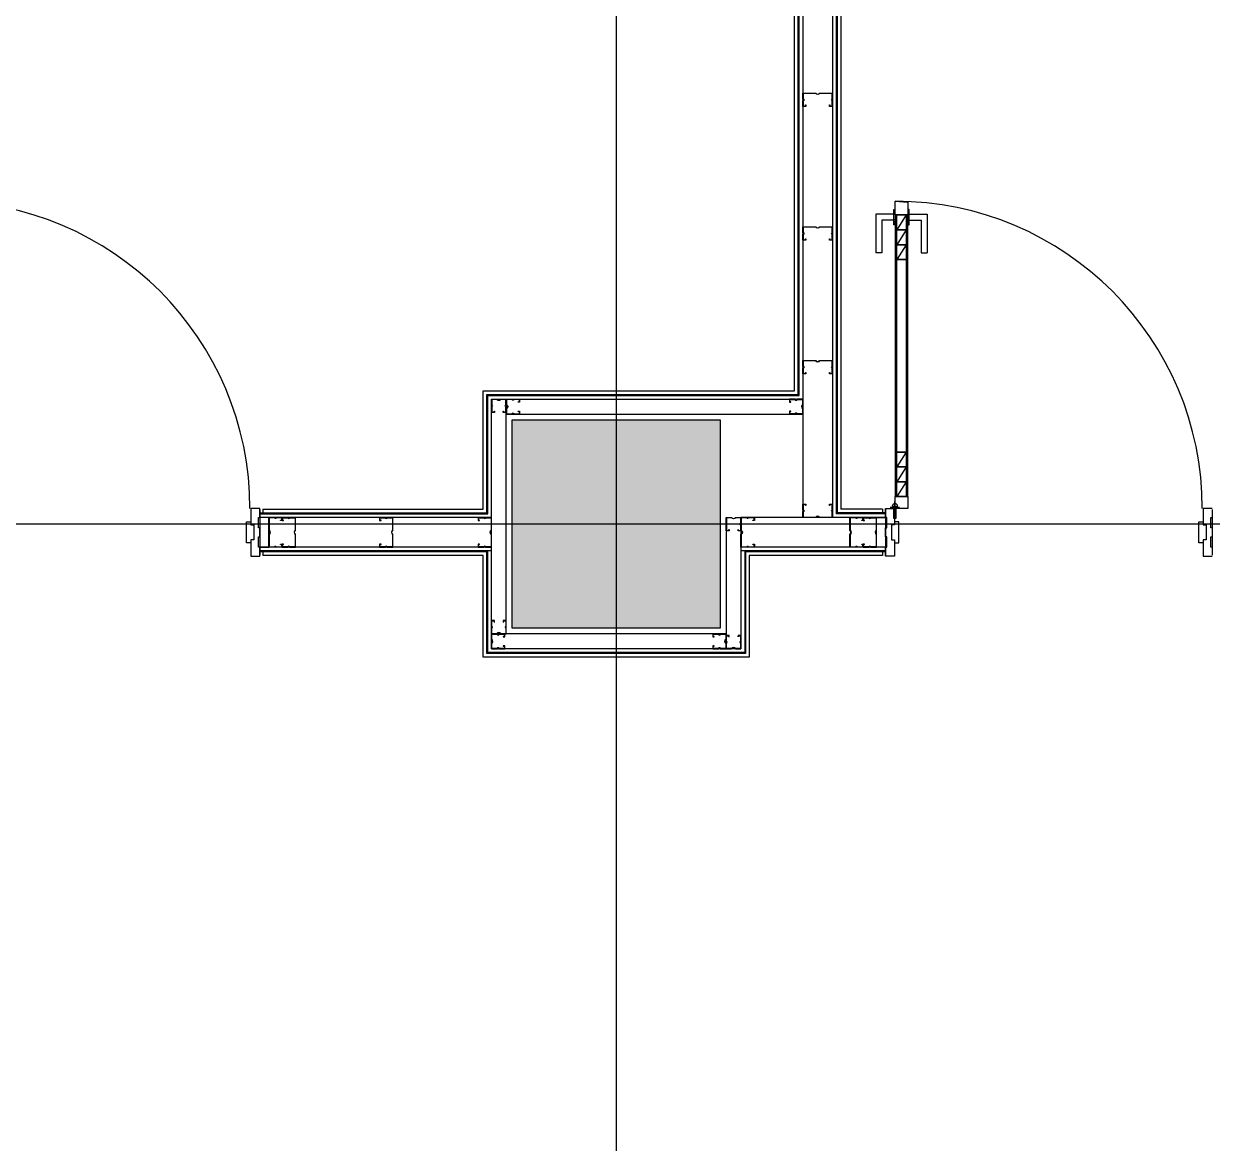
# Model space of a CAD drawing. Header units: metres. Extents: x 630750 to 860239, y 578133 to 726633.
# Drawn here: x 761010 to 765011, y 689727 to 693493 of the extents above; entities that cross this region are included whole.
import ezdxf

# ---------------------------------------------------------------- set-up
doc = ezdxf.new("R2010")
doc.units = ezdxf.units.M
doc.header["$LTSCALE"] = 300
doc.linetypes.add('업무시설_xr-base$0$CONTINOUS', pattern=[0])
for name, color, linetype in [('A-CEN-1', 1, 'Continuous'), ('A-CON', 2, 'Continuous'), ('A-WALL-CONC', 2, 'Continuous'), ('F-DOOR_FRAME', 4, 'Continuous'), ('KUK-DOOR', 4, 'Continuous'), ('KUK-DOOR-FRAME', 4, 'Continuous'), ('KUK-DRYWALL', 4, 'Continuous'), ('KUK-석고보드', 201, 'Continuous')]:
    doc.layers.add(name, color=color, linetype=linetype)

# ---------------------------------------------------------------- blocks, each defined once
blk = doc.blocks.new('con1')
at = {"layer": 'A-WALL-CONC', "linetype": '업무시설_xr-base$0$CONTINOUS'}
h = blk.add_hatch(color=253, dxfattribs=at)
h.dxf.hatch_style = 1
h.paths.add_polyline_path([(-302595.9, -253222.2), (-301895.9, -253222.2), (-301895.9, -253922.2), (-302595.9, -253922.2)])
h.paths.add_polyline_path([(-384245.9, -253222.2), (-383545.9, -253222.2), (-383545.9, -253922.2), (-384245.9, -253922.2)])
h.paths.add_polyline_path([(-335095.9, -253172.2), (-334295.9, -253172.2), (-334295.9, -253972.2), (-335095.9, -253972.2)])
h.paths.add_polyline_path([(-354895.9, -253172.2), (-354095.9, -253172.2), (-354095.9, -253972.2), (-354895.9, -253972.2)])
h.paths.add_polyline_path([(-374695.9, -253172.2), (-373895.9, -253172.2), (-373895.9, -253972.2), (-374695.9, -253972.2)])
h.paths.add_polyline_path([(-325195.9, -253172.2), (-324395.9, -253172.2), (-324395.9, -253972.2), (-325195.9, -253972.2)])
h.paths.add_polyline_path([(-364745.9, -253222.2), (-364045.9, -253222.2), (-364045.9, -253922.2), (-364745.9, -253922.2)])
h.paths.add_polyline_path([(-344945.9, -253222.2), (-344245.9, -253222.2), (-344245.9, -253922.2), (-344945.9, -253922.2)])
h.paths.add_polyline_path([(-310045.9, -253222.2), (-309345.9, -253222.2), (-309345.9, -253922.2), (-310045.9, -253922.2)])
h.paths.add_polyline_path([(-318595.9, -253172.2), (-317795.9, -253172.2), (-317795.9, -253972.2), (-318595.9, -253972.2)])
h.paths.add_polyline_path([(-384245.9, -310859.9), (-383445.9, -310859.9), (-383445.9, -311659.9), (-384245.9, -311659.9)])
h.paths.add_polyline_path([(-384245.9, -305472.2), (-383445.9, -305472.2), (-383445.9, -306272.2), (-384245.9, -306272.2)])
h.paths.add_polyline_path([(-384245.9, -295572.2), (-383445.9, -295572.2), (-383445.9, -296372.2), (-384245.9, -296372.2)])
h.paths.add_polyline_path([(-384195.9, -276472.2), (-383595.9, -276472.2), (-383595.9, -275872.2), (-384195.9, -275872.2)])
h.paths.add_polyline_path([(-384245.9, -285672.2), (-383445.9, -285672.2), (-383445.9, -286472.2), (-384245.9, -286472.2)])
h.paths.add_polyline_path([(-384295.9, -269172.2), (-383495.9, -269172.2), (-383495.9, -269972.2), (-384295.9, -269972.2)])
h.paths.add_polyline_path([(-384295.9, -260672.2), (-383495.9, -260672.2), (-383495.9, -261472.2), (-384295.9, -261472.2)])
h.paths.add_polyline_path([(-376995.9, -285572.2), (-376195.9, -285572.2), (-376195.9, -286372.2), (-376995.9, -286372.2)], flags=17)
h.paths.add_polyline_path([(-374695.9, -276572.2), (-373895.9, -276572.2), (-373895.9, -275772.2), (-374695.9, -275772.2)], flags=17)
h.paths.add_polyline_path([(-364695.9, -285772.2), (-364095.9, -285772.2), (-364095.9, -286372.2), (-364695.9, -286372.2)], flags=17)
h.paths.add_polyline_path([(-364795.9, -275772.2), (-363995.9, -275772.2), (-363995.9, -276572.2), (-364795.9, -276572.2)], flags=17)
edge = h.paths.add_edge_path(flags=16)
edge.add_arc((-376495.9, -295972.2), 450, 0, 360)
edge = h.paths.add_edge_path(flags=16)
edge.add_arc((-354495.9, -302572.2), 450, 0, 360)
edge = h.paths.add_edge_path(flags=16)
edge.add_arc((-364395.9, -295972.2), 350, 0, 360)
edge = h.paths.add_edge_path(flags=16)
edge.add_arc((-354495.9, -295972.2), 450, 0, 360)
edge = h.paths.add_edge_path(flags=16)
edge.add_arc((-344595.9, -302572.2), 350, 0, 360)
edge = h.paths.add_edge_path(flags=16)
edge.add_arc((-344595.9, -295972.2), 350, 0, 360)
edge = h.paths.add_edge_path(flags=16)
edge.add_arc((-364395.9, -302572.2), 350, 0, 360)
h.paths.add_polyline_path([(-375978.1, -305715.7), (-376743.7, -305483.5), (-376976, -306249), (-376210.4, -306481.3)], flags=17)
h.paths.add_polyline_path([(-378097.8, -312701.2), (-378863.4, -312468.9), (-379095.6, -313234.5), (-378330.1, -313466.8)], flags=16)
h.paths.add_polyline_path([(-354767.9, -312099.6), (-355533.5, -311867.3), (-355765.8, -312632.8), (-355000.2, -312865.1)], flags=17)
h.paths.add_polyline_path([(-347591.1, -314277.3), (-348356.6, -314045), (-348588.9, -314810.6), (-347823.4, -315042.9)], flags=17)
h.paths.add_polyline_path([(-349725.3, -321310.6), (-350490.8, -321078.3), (-350723.1, -321843.9), (-349957.6, -322076.2)], flags=17)
h.paths.add_polyline_path([(-359198.7, -318436), (-359964.3, -318203.7), (-360196.6, -318969.2), (-359431, -319201.5)], flags=17)
edge = h.paths.add_edge_path(flags=16)
edge.add_arc((-324745.9, -312472.2), 450, 0, 360)
h.paths.add_polyline_path([(-318595.9, -311972.2), (-317795.9, -311972.2), (-317795.9, -312972.2), (-318595.9, -312972.2)], flags=17)
edge = h.paths.add_edge_path(flags=16)
edge.add_arc((-335145.9, -312472.2), 350, 0, 360)
edge = h.paths.add_edge_path(flags=16)
edge.add_arc((-338616.5, -317418.6), 450, 0, 360)
h.paths.add_polyline_path([(-340251.8, -324185.3), (-341017.4, -323953), (-341249.7, -324718.5), (-340484.1, -324950.8)], flags=17)
edge = h.paths.add_edge_path(flags=17)
edge.add_arc((-324745.9, -319072.2), 450, 0, 360)
h.paths.add_polyline_path([(-318695.9, -318672.2), (-317695.9, -318672.2), (-317695.9, -319472.2), (-318695.9, -319472.2)], flags=17)
h.paths.add_polyline_path([(-310095.9, -327072.2), (-309295.9, -327072.2), (-309295.9, -327872.2), (-310095.9, -327872.2)])
h.paths.add_polyline_path([(-316095.9, -322372.2), (-316095.9, -325422.2), (-311307.7, -325422.2), (-311307.7, -325222.2), (-315895.9, -325222.2), (-315895.9, -322572.2), (-309695.9, -322572.2), (-309695.9, -325222.2), (-310307.7, -325222.2), (-310307.7, -325422.2), (-309495.9, -325422.2), (-309495.9, -322372.2)], flags=17)
edge = h.paths.add_edge_path(flags=17)
edge.add_arc((-324795.9, -327472.2), 400, 0, 360)
edge = h.paths.add_edge_path(flags=17)
edge.add_arc((-318195.9, -329272.2), 450, 0, 360)
h.paths.add_polyline_path([(-310095.9, -331472.2), (-309295.9, -331472.2), (-309295.9, -332272.2), (-310095.9, -332272.2)])
edge = h.paths.add_edge_path(flags=16)
edge.add_arc((-334695.9, -302572.2), 350, 0, 360)
edge = h.paths.add_edge_path(flags=17)
edge.add_arc((-334695.9, -286072.2), 350, 0, 360)
edge = h.paths.add_edge_path(flags=16)
edge.add_arc((-334695.9, -295972.2), 350, 0, 360)
edge = h.paths.add_edge_path(flags=17)
edge.add_arc((-344595.9, -286072.2), 450, 0, 360)
h.paths.add_polyline_path([(-318595.9, -295472.2), (-317795.9, -295472.2), (-317795.9, -296472.2), (-318595.9, -296472.2)], flags=17)
h.paths.add_polyline_path([(-318595.9, -302072.2), (-317795.9, -302072.2), (-317795.9, -303072.2), (-318595.9, -303072.2)], flags=17)
edge = h.paths.add_edge_path(flags=16)
edge.add_arc((-324795.9, -302572.2), 450, 0, 360)
edge = h.paths.add_edge_path(flags=16)
edge.add_arc((-324795.9, -295972.2), 450, 0, 360)
edge = h.paths.add_edge_path(flags=17)
edge.add_arc((-324795.9, -286072.2), 450, 0, 360)
edge = h.paths.add_edge_path(flags=17)
edge.add_arc((-334695.9, -276172.2), 450, 0, 360)
edge = h.paths.add_edge_path(flags=17)
edge.add_arc((-344595.9, -276172.2), 450, 0, 360)
h.paths.add_polyline_path([(-318595.9, -275772.2), (-317795.9, -275772.2), (-317795.9, -276572.2), (-318595.9, -276572.2)], flags=17)
h.paths.add_polyline_path([(-318595.9, -285672.2), (-317795.9, -285672.2), (-317795.9, -286472.2), (-318595.9, -286472.2)], flags=17)
edge = h.paths.add_edge_path(flags=17)
edge.add_arc((-324795.9, -276172.2), 450, 0, 360)
h.paths.add_polyline_path([(-364795.9, -260672.2), (-363995.9, -260672.2), (-363995.9, -261472.2), (-364795.9, -261472.2)])
h.paths.add_polyline_path([(-364795.9, -269172.2), (-363995.9, -269172.2), (-363995.9, -269972.2), (-364795.9, -269972.2)], flags=17)
h.paths.add_polyline_path([(-325195.9, -269172.2), (-324395.9, -269172.2), (-324395.9, -269972.2), (-325195.9, -269972.2)], flags=17)
h.paths.add_polyline_path([(-310845.9, -260722.2), (-310045.9, -260722.2), (-310045.9, -261522.2), (-310845.9, -261522.2)], flags=17)
h.paths.add_polyline_path([(-325195.9, -260672.2), (-324395.9, -260672.2), (-324395.9, -261472.2), (-325195.9, -261472.2)])
h.paths.add_polyline_path([(-335095.9, -260672.2), (-334295.9, -260672.2), (-334295.9, -261472.2), (-335095.9, -261472.2)])
h.paths.add_polyline_path([(-344995.9, -260672.2), (-344195.9, -260672.2), (-344195.9, -261472.2), (-344995.9, -261472.2)])
h.paths.add_polyline_path([(-354895.9, -260672.2), (-354095.9, -260672.2), (-354095.9, -261472.2), (-354895.9, -261472.2)])
h.paths.add_polyline_path([(-354895.9, -269172.2), (-354095.9, -269172.2), (-354095.9, -269972.2), (-354895.9, -269972.2)], flags=17)
h.paths.add_polyline_path([(-344995.9, -269172.2), (-344195.9, -269172.2), (-344195.9, -269972.2), (-344995.9, -269972.2)], flags=17)
h.paths.add_polyline_path([(-335095.9, -269172.2), (-334295.9, -269172.2), (-334295.9, -269972.2), (-335095.9, -269972.2)], flags=17)
h.paths.add_polyline_path([(-310145.9, -275772.2), (-309345.9, -275772.2), (-309345.9, -276572.2), (-310145.9, -276572.2)])
h.paths.add_polyline_path([(-310145.9, -269172.2), (-309345.9, -269172.2), (-309345.9, -269972.2), (-310145.9, -269972.2)])
h.paths.add_polyline_path([(-309945.9, -312172.2), (-309345.9, -312172.2), (-309345.9, -312772.2), (-309945.9, -312772.2)], flags=17)
h.paths.add_polyline_path([(-309945.9, -302272.2), (-309345.9, -302272.2), (-309345.9, -302872.2), (-309945.9, -302872.2)], flags=17)
h.paths.add_polyline_path([(-310145.9, -295572.2), (-309345.9, -295572.2), (-309345.9, -296372.2), (-310145.9, -296372.2)])
h.paths.add_polyline_path([(-310145.9, -285672.2), (-309345.9, -285672.2), (-309345.9, -286472.2), (-310145.9, -286472.2)])
h.paths.add_polyline_path([(-366406.6, -311179.9), (-366585, -311089.4), (-367172.8, -312248.9), (-366994.4, -312339.4)], flags=16)
h.paths.add_polyline_path([(-367582.3, -313498.9), (-367760.7, -313408.4), (-368303.3, -314478.7), (-368124.9, -314569.2)], flags=16)
h.paths.add_polyline_path([(-374501.4, -323406.8), (-375266.9, -323174.5), (-375499.2, -323940), (-374733.7, -324172.3)], flags=17)
h.paths.add_polyline_path([(-380817, -321490.3), (-381582.5, -321258), (-381814.8, -322023.6), (-381049.3, -322255.9)])
h.paths.add_polyline_path([(-319504.7, -329605.3), (-319562.8, -329796.7), (-318586.8, -330092.9), (-318528.7, -329901.5)], flags=17)
h.paths.add_polyline_path([(-317399.5, -330244.1), (-317457.6, -330435.5), (-316481.5, -330731.7), (-316423.5, -330540.3)], flags=17)
h.paths.add_polyline_path([(-315294.3, -330882.9), (-315352.4, -331074.3), (-314376.3, -331370.5), (-314318.3, -331179.1)], flags=17)
h.paths.add_polyline_path([(-313189.1, -331521.7), (-313247.2, -331713.1), (-312271.1, -332009.3), (-312213, -331817.9)], flags=17)
h.paths.add_polyline_path([(-311083.9, -332160.5), (-311142, -332351.9), (-310165.9, -332648.1), (-310107.8, -332456.7)], flags=17)
h.paths.add_polyline_path([(-308978.7, -332799.4), (-309036.7, -332990.7), (-308060.7, -333286.9), (-308002.6, -333095.5)])
h.paths.add_polyline_path([(-306873.5, -333438.2), (-306931.5, -333629.5), (-305955.5, -333925.7), (-305897.4, -333734.3)])
h.paths.add_polyline_path([(-321610, -328966.5), (-321668, -329157.9), (-320692, -329454.1), (-320633.9, -329262.7)], flags=17)
h.paths.add_polyline_path([(-304768.2, -334077), (-304826.3, -334268.4), (-303850.3, -334564.5), (-303792.2, -334373.1)])
h.paths.add_polyline_path([(-366379.8, -308837.3), (-366525.2, -309124), (-365780.1, -309501.8), (-365997.1, -309929.9), (-365818.7, -310020.4), (-365281.9, -308961.4), (-368992.7, -307835.4), (-369050.7, -308026.8), (-368955, -308055.9), (-369303.5, -309204.2), (-369399.2, -309175.1), (-369457.2, -309366.5), (-369361.5, -309395.5), (-371190.9, -315424.1), (-373726.7, -314654.6), (-371897.4, -308626.1), (-370414.2, -309076.1), (-370356.1, -308884.7), (-371839.3, -308434.7), (-371490.9, -307286.4), (-370007.6, -307736.5), (-369949.6, -307545.1), (-371624.2, -307036.9), (-373976.1, -314787.9), (-369001.2, -316297.6), (-368712.8, -315728.7), (-368891.1, -315638.2), (-369103.7, -316057.4), (-370999.5, -315482.2), (-368763.6, -308113.9)], flags=17)
edge = h.paths.add_edge_path()
edge.add_line((-317995.9, -269122.2), (-318195.9, -269122.2))
edge.add_line((-318195.9, -266622.2), (-317995.9, -266622.2))
edge.add_line((-318195.9, -265972.2), (-318195.9, -266622.2))
edge.add_line((-318195.9, -269122.2), (-318195.9, -269672.2))
edge.add_line((-317995.9, -269472.2), (-317995.9, -269122.2))
edge.add_line((-317995.9, -266622.2), (-317995.9, -265972.2))
edge.add_line((-317070.9, -260922.2), (-317070.9, -260722.2))
edge.add_line((-317070.9, -260722.2), (-314895.9, -260722.2))
edge.add_line((-314895.9, -260722.2), (-314895.9, -260922.2))
edge.add_line((-314895.9, -260922.2), (-317070.9, -260922.2))
edge.add_line((-318195.9, -265972.2), (-321995.9, -265972.2))
edge.add_line((-321995.9, -265972.2), (-321995.9, -262022.2))
edge.add_line((-321995.9, -262022.2), (-321795.9, -262022.2))
edge.add_line((-321795.9, -262022.2), (-321795.9, -262922.2))
edge.add_line((-321795.9, -262922.2), (-321695.9, -262922.2))
edge.add_line((-321695.9, -262922.2), (-321695.9, -263122.2))
edge.add_line((-321695.9, -263122.2), (-321795.9, -263122.2))
edge.add_line((-321795.9, -263122.2), (-321795.9, -265772.2))
edge.add_line((-321795.9, -265772.2), (-314195.9, -265772.2))
edge.add_line((-314195.9, -265772.2), (-314195.9, -263122.2))
edge.add_line((-314195.9, -263122.2), (-320695.9, -263122.2))
edge.add_line((-320695.9, -263122.2), (-320695.9, -262922.2))
edge.add_line((-320695.9, -262922.2), (-319545.9, -262922.2))
edge.add_line((-319545.9, -262922.2), (-319545.9, -260922.2))
edge.add_line((-319545.9, -260922.2), (-321795.9, -260922.2))
edge.add_line((-321795.9, -260922.2), (-321795.9, -261022.2))
edge.add_line((-321795.9, -261022.2), (-321995.9, -261022.2))
edge.add_line((-321995.9, -261022.2), (-321995.9, -260722.2))
edge.add_line((-321995.9, -260722.2), (-317770.9, -260722.2))
edge.add_line((-317770.9, -260722.2), (-317770.9, -260922.2))
edge.add_line((-317995.9, -269472.2), (-314195.9, -269472.2))
edge.add_line((-314195.9, -269472.2), (-314195.9, -265972.2))
edge.add_line((-314195.9, -265972.2), (-317995.9, -265972.2))
edge.add_line((-317770.9, -260922.2), (-319345.9, -260922.2))
edge.add_line((-319345.9, -260922.2), (-319345.9, -262922.2))
edge.add_line((-319345.9, -262922.2), (-314195.9, -262922.2))
edge.add_line((-314195.9, -262922.2), (-314195.9, -260722.2))
edge.add_line((-314195.9, -260722.2), (-313995.9, -260722.2))
edge.add_line((-313995.9, -260722.2), (-313995.9, -269672.2))
edge.add_line((-313995.9, -269672.2), (-318195.9, -269672.2))
edge.add_line((-309345.9, -286472.2), (-309345.9, -312772.2))
edge.add_line((-309545.9, -302872.2), (-309545.9, -312172.2))
edge.add_line((-309545.9, -296372.2), (-309545.9, -302272.2))
edge.add_line((-309545.9, -286472.2), (-309545.9, -295572.2))
edge.add_line((-375426.6, -323700.8), (-380976.7, -322016.6))
edge.add_line((-334860, -324841.4), (-335146.9, -325786.6))
edge.add_line((-334660.1, -325215.5), (-334859.8, -325873.7))
edge.add_line((-324795.9, -328208.8), (-324795.9, -327872.2))
edge.add_line((-324595.9, -328060.4), (-324595.9, -327818.6))
edge.add_line((-324795.9, -328208.8), (-322797.2, -328815.2))
edge.add_line((-322797.2, -328815.2), (-322739.1, -328623.9))
edge.add_line((-322739.1, -328623.9), (-324595.9, -328060.4))
edge.add_line((-337531.2, -334677.3), (-338201, -334474.1))
edge.add_line((-338201, -334474.1), (-338404.3, -335143.9))
edge.add_line((-338404.3, -335143.9), (-337734.4, -335347.2))
edge.add_line((-337734.4, -335347.2), (-337531.2, -334677.3))
edge = h.paths.add_edge_path()
edge.add_line((-339857.9, -323400.5), (-339799.8, -323209.1))
edge.add_line((-339799.8, -323209.1), (-337930.3, -317052.2))
edge.add_line((-337930.3, -317052.2), (-338217.3, -316965))
edge.add_line((-338217.3, -316965), (-338268.5, -317133.4))
edge.add_arc((-338616.5, -317418.6), 450, -73.1135, 39.3318, ccw=False)
edge.add_line((-338485.8, -317849.2), (-340145, -323313.3))
edge.add_line((-340145, -323313.3), (-339857.9, -323400.5))
at = {"layer": 'A-CON'}
blk.add_lwpolyline([(-310045.9, -253222.2), (-309345.9, -253222.2), (-309345.9, -253922.2), (-310045.9, -253922.2)], close=True, dxfattribs=at)
blk = doc.blocks.new('힌지')
at = {"layer": 'F-DOOR_FRAME', "color": 175}
for p, q in [((444278, 289049.1, 0), (444278, 289020.8, 0)), ((444293.8, 289039.7, 0), (444262.2, 289039.7, 0)), ((444293.8, 289039.7, 0), (444262.2, 289039.7, 0))]:
    blk.add_line(p, q, dxfattribs=at)
at = {"layer": 'F-DOOR_FRAME', "color": 175, "elevation": 0}
for points in [[(444276.3, 289042.2), (444276.3, 289076.8), (444273.3, 289076.8), (444273.3, 289041.9), (444270.9, 289035.1, -0.190658), (444275.4, 289038.8)], [(444282.3, 289041.9), (444282.3, 289076.8), (444279.3, 289076.8), (444279.3, 289042.2), (444280.2, 289038.8, -0.190658), (444284.8, 289035.1)]]:
    blk.add_lwpolyline(points, format="xyb", close=True, dxfattribs=at)
at = {"layer": 'F-DOOR_FRAME', "color": 175}
blk.add_circle((444277.8, 289034.7, 0), 8, dxfattribs=at)
blk = doc.blocks.new('A$C45826E51')
at = {"layer": 'KUK-DOOR', "color": 6}
for p, q in [((60, 954.9, -6432.8), (60, 1005.9, -6432.8)), ((60, 1005.9, -6432.8), (65, 1005.9, 0)), ((112, 1005.9, 0), (107, 1005.9, 6432.8)), ((112, 954.9, 0), (112, 1005.9, 0)), ((60, 990.4, -6432.8), (0, 990.4, -6432.8)), ((0, 990.4, -6432.8), (0, 860.4, -6432.8)), ((60, 970.4, -6432.8), (20, 970.4, -6432.8)), ((20, 970.4, -6432.8), (20, 860.4, -6432.8)), ((112, 990.4, 0), (172, 990.4, 0)), ((112, 970.4, 0), (152, 970.4, 0)), ((152, 970.4, 0), (152, 860.4, 0)), ((172, 990.4, 0), (172, 860.4, 0)), ((65, 954.9, -6432.8), (60, 954.9, -6432.8)), ((107, 954.9, 0), (112, 954.9, 0)), ((20, 860.4, -6432.8), (0, 860.4, -6432.8)), ((152, 860.4, 0), (172, 860.4, 0))]:
    blk.add_line(p, q, dxfattribs=at)
at = {"layer": 'KUK-DOOR', "color": 251}
for p, q in [((65, 1004.2, -6432.8), (60, 1004.2, -6432.8)), ((65, 1002.6, -6432.8), (60, 1002.6, -6432.8)), ((107, 1004.2, 0), (112, 1004.2, 0)), ((107, 1002.6, 0), (112, 1002.6, 0)), ((65, 1000, -6432.8), (60, 1000, -6432.8)), ((65, 995.5, -6432.8), (60, 995.5, -6432.8)), ((65, 989.3, -6432.8), (60, 989.3, -6432.8)), ((65, 971.5, -6432.8), (60, 971.5, -6432.8)), ((65, 965.3, -6432.8), (60, 965.3, -6432.8)), ((65, 960.8, -6432.8), (60, 960.8, -6432.8)), ((107, 1000, 0), (112, 1000, 0)), ((107, 995.5, 0), (112, 995.5, 0)), ((107, 989.3, 0), (112, 989.3, 0)), ((107, 971.5, 0), (112, 971.5, 0)), ((107, 965.3, 0), (112, 965.3, 0)), ((107, 960.8, 0), (112, 960.8, 0)), ((65, 958.2, -6432.8), (60, 958.2, -6432.8)), ((65, 956.6, -6432.8), (60, 956.6, -6432.8)), ((65, 955.4, -6432.8), (60, 955.4, -6432.8)), ((107, 958.2, 0), (112, 958.2, 0)), ((107, 956.6, 0), (112, 956.6, 0)), ((107, 955.4, 0), (112, 955.4, 0))]:
    blk.add_line(p, q, dxfattribs=at)
at = {"layer": 'KUK-DOOR', "color": 1, "ltscale": 100}
for p, q in [((102, 987.9, 0), (70, 937.9, 0)), ((102, 937.9, 0), (70, 887.9, 0)), ((102, 887.9, 0), (70, 837.9, 0)), ((102, 190, 0), (70, 140, 0)), ((102, 140, 0), (70, 90, 0)), ((102, 90, 0), (70, 40, 0))]:
    blk.add_line(p, q, dxfattribs=at)
at = {"layer": 'KUK-DOOR', "color": 8}
blk.add_line((102, 837.9, 0), (70, 837.9, 0), dxfattribs=at)
at = {"layer": 'KUK-DOOR', "color": 7, "elevation": 0}
for points in [[(65, 1024.9), (65, 1033.9), (107, 1031.4), (107, 987.9), (65, 987.9), (65, 1024.9)], [(65, 987.9), (65, 40)], [(107, 40), (107, 987.9)], [(65, 40), (107, 40), (107, 0), (103, 0), (103, 0), (65, 0), (65, 40)]]:
    blk.add_lwpolyline(points, dxfattribs=at)
at = {"layer": 'KUK-DOOR', "color": 1, "ltscale": 100, "elevation": 0}
for points in [[(102, 987.9), (102, 937.9), (70, 937.9), (70, 987.9)], [(102, 937.9), (102, 887.9), (70, 887.9), (70, 937.9)], [(102, 887.9), (102, 837.9), (70, 837.9), (70, 887.9)], [(102, 837.9), (102, 190), (70, 190), (70, 837.9)], [(102, 190), (102, 140), (70, 140), (70, 190)], [(102, 140), (102, 90), (70, 90), (70, 140)], [(102, 90), (102, 40), (70, 40), (70, 90)]]:
    blk.add_lwpolyline(points, close=True, dxfattribs=at)
at = {"layer": 'KUK-DOOR', "color": 1, "elevation": 0}
blk.add_lwpolyline([(65, 40), (102, 40)], dxfattribs=at)
at = {"layer": 'KUK-DOOR', "color": 1}
blk.add_arc((64.5, -0.2, 0), 1034.2, 0.0121, 89.9709, dxfattribs=at)

msp = doc.modelspace()

# ---------------------------------------------------------------- linework, layer by layer
at = {"layer": 'A-CEN-1', "linetype": 'Continuous'}
for p, q in [((763004.4, 708258.8), (763004.4, 599232.8)), ((796986.4, 691810.2), (657202.6, 691810.2))]:
    msp.add_line(p, q, dxfattribs=at)
at = {"layer": 'A-CON'}
msp.add_lwpolyline([(762654.4, 692160.2), (763354.4, 692160.2), (763354.4, 691460.2), (762654.4, 691460.2)], close=True, dxfattribs=at)
at = {"layer": 'KUK-DOOR-FRAME'}
for points in [[(761774.9, 691702.2), (761774.9, 691702.2), (761774.9, 691702.2), (761774.9, 691702.2), (761774.9, 691702.2), (761798.9, 691702.2), (761804.9, 691702.2), (761804.9, 691705.7), (761804.9, 691732.2), (761799.9, 691732.2), (761799.9, 691767.2), (761804.9, 691767.2), (761804.9, 691797.2), (761799.9, 691797.2), (761799.9, 691832.2), (761804.9, 691832.2), (761804.9, 691862.2), (761798.9, 691862.2), (761798.9, 691862.2), (761774.9, 691862.2), (761774.9, 691807.2), (761784.9, 691807.2), (761784.9, 691757.2), (761774.9, 691757.2), (761774.9, 691702.2)], [(763940.7, 691702.2), (763940.7, 691702.2), (763940.7, 691702.2), (763940.7, 691702.2), (763940.7, 691702.2), (763916.7, 691702.2), (763910.7, 691702.2), (763910.7, 691705.7), (763910.7, 691732.2), (763915.7, 691732.2), (763915.7, 691767.2), (763910.7, 691767.2), (763910.7, 691797.2), (763915.7, 691797.2), (763915.7, 691832.2), (763910.7, 691832.2), (763910.7, 691862.2), (763916.7, 691862.2), (763916.7, 691862.2), (763940.7, 691862.2), (763940.7, 691807.2), (763930.7, 691807.2), (763930.7, 691757.2), (763940.7, 691757.2), (763940.7, 691702.2)], [(765010.7, 691862.2), (765004.7, 691862.2), (765004.7, 691862.2), (764980.7, 691862.2), (764980.7, 691807.2), (764990.7, 691807.2), (764990.7, 691757.2), (764980.7, 691757.2), (764980.7, 691702.2)], [(765010.7, 691797.2), (765005.7, 691797.2), (765005.7, 691832.2), (765010.7, 691832.2)], [(765010.7, 691732.2), (765005.7, 691732.2), (765005.7, 691767.2), (765010.7, 691767.2)], [(764980.7, 691702.2), (764980.7, 691702.2), (764980.7, 691702.2), (764980.7, 691702.2), (764980.7, 691702.2), (765004.7, 691702.2), (765010.7, 691702.2)]]:
    msp.add_lwpolyline(points, dxfattribs=at)
at = {"layer": 'KUK-DOOR-FRAME', "extrusion": (0, -1.80681e-09, 1)}
for points in [[(761784.9, 691757.2), (761774.9, 691757.2), (761774.9, 691747.2), (761759.9, 691747.2), (761759.9, 691817.2), (761774.9, 691817.2), (761774.9, 691807.2), (761784.9, 691807.2), (761784.9, 691757.2)], [(763930.7, 691757.2), (763940.7, 691757.2), (763940.7, 691747.2), (763955.7, 691747.2), (763955.7, 691817.2), (763940.7, 691817.2), (763940.7, 691807.2), (763930.7, 691807.2), (763930.7, 691757.2)], [(764990.7, 691757.2), (764980.7, 691757.2), (764980.7, 691747.2), (764965.7, 691747.2), (764965.7, 691817.2), (764980.7, 691817.2), (764980.7, 691807.2), (764990.7, 691807.2), (764990.7, 691757.2)]]:
    msp.add_lwpolyline(points, dxfattribs=at)
at = {"layer": 'KUK-DRYWALL'}
for p, q in [((763632.7, 696410.2), (763632.7, 691832.2)), ((763732.7, 696410.2), (763732.7, 691832.2)), ((762584.4, 692230.2), (763632.7, 692230.2)), ((762584.4, 691390.2), (762584.4, 692230.2)), ((762634.4, 691440.2), (762634.4, 692230.2)), ((762634.4, 692180.2), (763632.7, 692180.2)), ((762584.4, 691832.2), (761804.9, 691832.2)), ((763910.7, 691832.2), (763424.4, 691832.2)), ((763374.4, 691785.2), (763374.4, 691390.2)), ((763424.4, 691785.2), (763424.4, 691390.2)), ((762584.4, 691732.2), (761804.9, 691732.2)), ((763910.7, 691732.2), (763424.4, 691732.2)), ((763374.4, 691440.2), (762584.4, 691440.2)), ((763424.4, 691390.2), (762584.4, 691390.2))]:
    msp.add_line(p, q, dxfattribs=at)
at = {"layer": 'KUK-DRYWALL', "color": 8}
for points in [[(763642.7, 693216.2), (763642.7, 693215.2), (763632.7, 693215.2), (763632.7, 693235.2, 1), (763632.7, 693240.2), (763632.7, 693260.2), (763676.2, 693260.2, 0.589997), (763689.2, 693260.2), (763732.7, 693260.2), (763732.7, 693240.2, 1), (763732.7, 693235.2), (763732.7, 693215.2), (763722.7, 693215.2), (763722.7, 693220.2), (763723.7, 693220.2), (763723.7, 693216.2), (763731.7, 693216.2), (763731.7, 693234.4, -0.745356), (763731.7, 693241.1), (763731.7, 693259.2), (763689.8, 693259.2, -0.542783), (763675.7, 693259.2), (763633.7, 693259.2), (763633.7, 693241.1, -0.745356), (763633.7, 693234.4), (763633.7, 693216.2), (763641.7, 693216.2), (763641.7, 693220.2), (763642.7, 693220.2), (763642.7, 693215.2)], [(763642.7, 692766.2), (763642.7, 692765.2), (763632.7, 692765.2), (763632.7, 692785.2, 1), (763632.7, 692790.2), (763632.7, 692810.2), (763676.2, 692810.2, 0.589997), (763689.2, 692810.2), (763732.7, 692810.2), (763732.7, 692790.2, 1), (763732.7, 692785.2), (763732.7, 692765.2), (763722.7, 692765.2), (763722.7, 692770.2), (763723.7, 692770.2), (763723.7, 692766.2), (763731.7, 692766.2), (763731.7, 692784.4, -0.745356), (763731.7, 692791.1), (763731.7, 692809.2), (763689.8, 692809.2, -0.542783), (763675.7, 692809.2), (763633.7, 692809.2), (763633.7, 692791.1, -0.745356), (763633.7, 692784.4), (763633.7, 692766.2), (763641.7, 692766.2), (763641.7, 692770.2), (763642.7, 692770.2), (763642.7, 692765.2)], [(763642.7, 692316.2), (763642.7, 692315.2), (763632.7, 692315.2), (763632.7, 692335.2, 1), (763632.7, 692340.2), (763632.7, 692360.2), (763676.2, 692360.2, 0.589997), (763689.2, 692360.2), (763732.7, 692360.2), (763732.7, 692340.2, 1), (763732.7, 692335.2), (763732.7, 692315.2), (763722.7, 692315.2), (763722.7, 692320.2), (763723.7, 692320.2), (763723.7, 692316.2), (763731.7, 692316.2), (763731.7, 692334.4, -0.745356), (763731.7, 692341.1), (763731.7, 692359.2), (763689.8, 692359.2, -0.542783), (763675.7, 692359.2), (763633.7, 692359.2), (763633.7, 692341.1, -0.745356), (763633.7, 692334.4), (763633.7, 692316.2), (763641.7, 692316.2), (763641.7, 692320.2), (763642.7, 692320.2), (763642.7, 692315.2)], [(762594.4, 692186.2), (762594.4, 692185.2), (762584.4, 692185.2), (762584.4, 692205.2, 1), (762584.4, 692210.2), (762584.4, 692230.2), (762602.9, 692230.2, 0.589997), (762615.9, 692230.2), (762634.4, 692230.2), (762634.4, 692210.2, 1), (762634.4, 692205.2), (762634.4, 692185.2), (762624.4, 692185.2), (762624.4, 692190.2), (762625.4, 692190.2), (762625.4, 692186.2), (762633.4, 692186.2), (762633.4, 692204.4, -0.745356), (762633.4, 692211.1), (762633.4, 692229.2), (762616.5, 692229.2, -0.542783), (762602.3, 692229.2), (762585.4, 692229.2), (762585.4, 692211.1, -0.745356), (762585.4, 692204.4), (762585.4, 692186.2), (762593.4, 692186.2), (762593.4, 692190.2), (762594.4, 692190.2), (762594.4, 692185.2)], [(762678.4, 692190.2), (762679.4, 692190.2), (762679.4, 692180.2), (762659.4, 692180.2, 1), (762654.4, 692180.2), (762634.4, 692180.2), (762634.4, 692198.7, 0.589997), (762634.4, 692211.7), (762634.4, 692230.2), (762654.4, 692230.2, 1), (762659.4, 692230.2), (762679.4, 692230.2), (762679.4, 692220.2), (762674.4, 692220.2), (762674.4, 692221.2), (762678.4, 692221.2), (762678.4, 692229.2), (762660.2, 692229.2, -0.745356), (762653.5, 692229.2), (762635.4, 692229.2), (762635.4, 692212.3, -0.542783), (762635.4, 692198.2), (762635.4, 692181.2), (762653.5, 692181.2, -0.745356), (762660.2, 692181.2), (762678.4, 692181.2), (762678.4, 692189.2), (762674.4, 692189.2), (762674.4, 692190.2), (762679.4, 692190.2)], [(763588.7, 692190.2), (763587.7, 692190.2), (763587.7, 692180.2), (763607.7, 692180.2, -1), (763612.7, 692180.2), (763632.7, 692180.2), (763632.7, 692198.7, -0.589997), (763632.7, 692211.7), (763632.7, 692230.2), (763612.7, 692230.2, -1), (763607.7, 692230.2), (763587.7, 692230.2), (763587.7, 692220.2), (763592.7, 692220.2), (763592.7, 692221.2), (763588.7, 692221.2), (763588.7, 692229.2), (763606.9, 692229.2, 0.745356), (763613.6, 692229.2), (763631.7, 692229.2), (763631.7, 692212.3, 0.542783), (763631.7, 692198.2), (763631.7, 692181.2), (763613.6, 692181.2, 0.745356), (763606.9, 692181.2), (763588.7, 692181.2), (763588.7, 692189.2), (763592.7, 692189.2), (763592.7, 692190.2), (763587.7, 692190.2)], [(763722.7, 691876.2), (763722.7, 691877.2), (763732.7, 691877.2), (763732.7, 691857.2, 1), (763732.7, 691852.2), (763732.7, 691832.2), (763689.2, 691832.2, 0.589997), (763676.2, 691832.2), (763632.7, 691832.2), (763632.7, 691852.2, 1), (763632.7, 691857.2), (763632.7, 691877.2), (763642.7, 691877.2), (763642.7, 691872.2), (763641.7, 691872.2), (763641.7, 691876.2), (763633.7, 691876.2), (763633.7, 691858.1, -0.745356), (763633.7, 691851.4), (763633.7, 691833.2), (763675.7, 691833.2, -0.542783), (763689.8, 691833.2), (763731.7, 691833.2), (763731.7, 691851.4, -0.745356), (763731.7, 691858.1), (763731.7, 691876.2), (763723.7, 691876.2), (763723.7, 691872.2), (763722.7, 691872.2), (763722.7, 691877.2)], [(761878.9, 691742.2), (761879.9, 691742.2), (761879.9, 691732.2), (761859.9, 691732.2, 1), (761854.9, 691732.2), (761834.9, 691732.2), (761834.9, 691775.7, 0.589997), (761834.9, 691788.7), (761834.9, 691832.2), (761854.9, 691832.2, 1), (761859.9, 691832.2), (761879.9, 691832.2), (761879.9, 691822.2), (761874.9, 691822.2), (761874.9, 691823.2), (761878.9, 691823.2), (761878.9, 691831.2), (761860.7, 691831.2, -0.745356), (761854, 691831.2), (761835.9, 691831.2), (761835.9, 691789.3, -0.542783), (761835.9, 691775.2), (761835.9, 691733.2), (761854, 691733.2, -0.745356), (761860.7, 691733.2), (761878.9, 691733.2), (761878.9, 691741.2), (761874.9, 691741.2), (761874.9, 691742.2), (761879.9, 691742.2)], [(761880.9, 691742.2), (761879.9, 691742.2), (761879.9, 691732.2), (761899.9, 691732.2, -1), (761904.9, 691732.2), (761924.9, 691732.2), (761924.9, 691775.7, -0.589997), (761924.9, 691788.7), (761924.9, 691832.2), (761904.9, 691832.2, -1), (761899.9, 691832.2), (761879.9, 691832.2), (761879.9, 691822.2), (761884.9, 691822.2), (761884.9, 691823.2), (761880.9, 691823.2), (761880.9, 691831.2), (761899, 691831.2, 0.745356), (761905.7, 691831.2), (761923.9, 691831.2), (761923.9, 691789.3, 0.542783), (761923.9, 691775.2), (761923.9, 691733.2), (761905.7, 691733.2, 0.745356), (761899, 691733.2), (761880.9, 691733.2), (761880.9, 691741.2), (761884.9, 691741.2), (761884.9, 691742.2), (761879.9, 691742.2)], [(762208.7, 691742.2), (762207.7, 691742.2), (762207.7, 691732.2), (762227.7, 691732.2, -1), (762232.7, 691732.2), (762252.7, 691732.2), (762252.7, 691775.7, -0.589997), (762252.7, 691788.7), (762252.7, 691832.2), (762232.7, 691832.2, -1), (762227.7, 691832.2), (762207.7, 691832.2), (762207.7, 691822.2), (762212.7, 691822.2), (762212.7, 691823.2), (762208.7, 691823.2), (762208.7, 691831.2), (762226.9, 691831.2, 0.745356), (762233.6, 691831.2), (762251.7, 691831.2), (762251.7, 691789.3, 0.542783), (762251.7, 691775.2), (762251.7, 691733.2), (762233.6, 691733.2, 0.745356), (762226.9, 691733.2), (762208.7, 691733.2), (762208.7, 691741.2), (762212.7, 691741.2), (762212.7, 691742.2), (762207.7, 691742.2)], [(762540.4, 691742.2), (762539.4, 691742.2), (762539.4, 691732.2), (762559.4, 691732.2, -1), (762564.4, 691732.2), (762584.4, 691732.2), (762584.4, 691775.7, -0.589997), (762584.4, 691788.7), (762584.4, 691832.2), (762564.4, 691832.2, -1), (762559.4, 691832.2), (762539.4, 691832.2), (762539.4, 691822.2), (762544.4, 691822.2), (762544.4, 691823.2), (762540.4, 691823.2), (762540.4, 691831.2), (762558.5, 691831.2, 0.745356), (762565.2, 691831.2), (762583.4, 691831.2), (762583.4, 691789.3, 0.542783), (762583.4, 691775.2), (762583.4, 691733.2), (762565.2, 691733.2, 0.745356), (762558.5, 691733.2), (762540.4, 691733.2), (762540.4, 691741.2), (762544.4, 691741.2), (762544.4, 691742.2), (762539.4, 691742.2)], [(763384.4, 691788.2), (763384.4, 691787.2), (763374.4, 691787.2), (763374.4, 691807.2, 1), (763374.4, 691812.2), (763374.4, 691832.2), (763392.9, 691832.2, 0.589997), (763405.9, 691832.2), (763424.4, 691832.2), (763424.4, 691812.2, 1), (763424.4, 691807.2), (763424.4, 691787.2), (763414.4, 691787.2), (763414.4, 691792.2), (763415.4, 691792.2), (763415.4, 691788.2), (763423.4, 691788.2), (763423.4, 691806.4, -0.745356), (763423.4, 691813.1), (763423.4, 691831.2), (763406.5, 691831.2, -0.542783), (763392.3, 691831.2), (763375.4, 691831.2), (763375.4, 691813.1, -0.745356), (763375.4, 691806.4), (763375.4, 691788.2), (763383.4, 691788.2), (763383.4, 691792.2), (763384.4, 691792.2), (763384.4, 691787.2)], [(763468.4, 691742.2), (763469.4, 691742.2), (763469.4, 691732.2), (763449.4, 691732.2, 1), (763444.4, 691732.2), (763424.4, 691732.2), (763424.4, 691775.7, 0.589997), (763424.4, 691788.7), (763424.4, 691832.2), (763444.4, 691832.2, 1), (763449.4, 691832.2), (763469.4, 691832.2), (763469.4, 691822.2), (763464.4, 691822.2), (763464.4, 691823.2), (763468.4, 691823.2), (763468.4, 691831.2), (763450.2, 691831.2, -0.745356), (763443.5, 691831.2), (763425.4, 691831.2), (763425.4, 691789.3, -0.542783), (763425.4, 691775.2), (763425.4, 691733.2), (763443.5, 691733.2, -0.745356), (763450.2, 691733.2), (763468.4, 691733.2), (763468.4, 691741.2), (763464.4, 691741.2), (763464.4, 691742.2), (763469.4, 691742.2)], [(763834.7, 691742.2), (763835.7, 691742.2), (763835.7, 691732.2), (763815.7, 691732.2, 1), (763810.7, 691732.2), (763790.7, 691732.2), (763790.7, 691775.7, 0.589997), (763790.7, 691788.7), (763790.7, 691832.2), (763810.7, 691832.2, 1), (763815.7, 691832.2), (763835.7, 691832.2), (763835.7, 691822.2), (763830.7, 691822.2), (763830.7, 691823.2), (763834.7, 691823.2), (763834.7, 691831.2), (763816.6, 691831.2, -0.745356), (763809.9, 691831.2), (763791.7, 691831.2), (763791.7, 691789.3, -0.542783), (763791.7, 691775.2), (763791.7, 691733.2), (763809.9, 691733.2, -0.745356), (763816.6, 691733.2), (763834.7, 691733.2), (763834.7, 691741.2), (763830.7, 691741.2), (763830.7, 691742.2), (763835.7, 691742.2)], [(763836.7, 691742.2), (763835.7, 691742.2), (763835.7, 691732.2), (763855.7, 691732.2, -1), (763860.7, 691732.2), (763880.7, 691732.2), (763880.7, 691775.7, -0.589997), (763880.7, 691788.7), (763880.7, 691832.2), (763860.7, 691832.2, -1), (763855.7, 691832.2), (763835.7, 691832.2), (763835.7, 691822.2), (763840.7, 691822.2), (763840.7, 691823.2), (763836.7, 691823.2), (763836.7, 691831.2), (763854.9, 691831.2, 0.745356), (763861.6, 691831.2), (763879.7, 691831.2), (763879.7, 691789.3, 0.542783), (763879.7, 691775.2), (763879.7, 691733.2), (763861.6, 691733.2, 0.745356), (763854.9, 691733.2), (763836.7, 691733.2), (763836.7, 691741.2), (763840.7, 691741.2), (763840.7, 691742.2), (763835.7, 691742.2)], [(762594.4, 691484.2), (762594.4, 691485.2), (762584.4, 691485.2), (762584.4, 691465.2, -1), (762584.4, 691460.2), (762584.4, 691440.2), (762602.9, 691440.2, -0.589997), (762615.9, 691440.2), (762634.4, 691440.2), (762634.4, 691460.2, -1), (762634.4, 691465.2), (762634.4, 691485.2), (762624.4, 691485.2), (762624.4, 691480.2), (762625.4, 691480.2), (762625.4, 691484.2), (762633.4, 691484.2), (762633.4, 691466.1, 0.745356), (762633.4, 691459.4), (762633.4, 691441.2), (762616.5, 691441.2, 0.542783), (762602.3, 691441.2), (762585.4, 691441.2), (762585.4, 691459.4, 0.745356), (762585.4, 691466.1), (762585.4, 691484.2), (762593.4, 691484.2), (762593.4, 691480.2), (762594.4, 691480.2), (762594.4, 691485.2)], [(762628.4, 691430.2), (762629.4, 691430.2), (762629.4, 691440.2), (762609.4, 691440.2, -1), (762604.4, 691440.2), (762584.4, 691440.2), (762584.4, 691421.7, -0.589997), (762584.4, 691408.7), (762584.4, 691390.2), (762604.4, 691390.2, -1), (762609.4, 691390.2), (762629.4, 691390.2), (762629.4, 691400.2), (762624.4, 691400.2), (762624.4, 691399.2), (762628.4, 691399.2), (762628.4, 691391.2), (762610.2, 691391.2, 0.745356), (762603.5, 691391.2), (762585.4, 691391.2), (762585.4, 691408.2, 0.542783), (762585.4, 691422.3), (762585.4, 691439.2), (762603.5, 691439.2, 0.745356), (762610.2, 691439.2), (762628.4, 691439.2), (762628.4, 691431.2), (762624.4, 691431.2), (762624.4, 691430.2), (762629.4, 691430.2)], [(763330.4, 691400.2), (763329.4, 691400.2), (763329.4, 691390.2), (763349.4, 691390.2, -1), (763354.4, 691390.2), (763374.4, 691390.2), (763374.4, 691408.7, -0.589997), (763374.4, 691421.7), (763374.4, 691440.2), (763354.4, 691440.2, -1), (763349.4, 691440.2), (763329.4, 691440.2), (763329.4, 691430.2), (763334.4, 691430.2), (763334.4, 691431.2), (763330.4, 691431.2), (763330.4, 691439.2), (763348.5, 691439.2, 0.745356), (763355.2, 691439.2), (763373.4, 691439.2), (763373.4, 691422.3, 0.542783), (763373.4, 691408.2), (763373.4, 691391.2), (763355.2, 691391.2, 0.745356), (763348.5, 691391.2), (763330.4, 691391.2), (763330.4, 691399.2), (763334.4, 691399.2), (763334.4, 691400.2), (763329.4, 691400.2)], [(763384.4, 691434.2), (763384.4, 691435.2), (763374.4, 691435.2), (763374.4, 691415.2, -1), (763374.4, 691410.2), (763374.4, 691390.2), (763392.9, 691390.2, -0.589997), (763405.9, 691390.2), (763424.4, 691390.2), (763424.4, 691410.2, -1), (763424.4, 691415.2), (763424.4, 691435.2), (763414.4, 691435.2), (763414.4, 691430.2), (763415.4, 691430.2), (763415.4, 691434.2), (763423.4, 691434.2), (763423.4, 691416.1, 0.745356), (763423.4, 691409.4), (763423.4, 691391.2), (763406.5, 691391.2, 0.542783), (763392.3, 691391.2), (763375.4, 691391.2), (763375.4, 691409.4, 0.745356), (763375.4, 691416.1), (763375.4, 691434.2), (763383.4, 691434.2), (763383.4, 691430.2), (763384.4, 691430.2), (763384.4, 691435.2)]]:
    msp.add_lwpolyline(points, format="xyb", dxfattribs=at)
at = {"layer": 'KUK-석고보드', "ltscale": 10}
for p, q in [((763745.2, 696410.2), (763745.2, 691844.7)), ((763760.7, 696410.2), (763760.7, 691860.2)), ((761804.9, 691859.2), (761804.9, 691705.2)), ((761814.9, 691860.2), (761814.9, 691847.7)), ((763910.7, 691844.7), (763745.2, 691844.7)), ((763900.7, 691860.2), (763760.7, 691860.2)), ((763900.7, 691860.2), (763900.7, 691847.7)), ((763910.7, 691859.2), (763910.7, 691705.2)), ((765010.7, 691859.2), (765010.7, 691705.2)), ((761814.9, 691716.7), (761814.9, 691704.2)), ((762556.4, 691704.2), (761814.9, 691704.2)), ((762556.4, 691362.2), (762556.4, 691704.2)), ((762571.9, 691377.7), (762571.9, 691719.7)), ((763436.9, 691719.7), (763436.9, 691377.7)), ((763900.7, 691704.2), (763452.4, 691704.2)), ((763452.4, 691704.2), (763452.4, 691362.2)), ((763900.7, 691716.7), (763900.7, 691704.2)), ((763452.4, 691362.2), (762556.4, 691362.2)), ((763436.9, 691377.7), (762571.9, 691377.7))]:
    msp.add_line(p, q, dxfattribs=at)
at = {"layer": 'KUK-석고보드', "color": 156, "ltscale": 10}
for p, q in [((763748.2, 696410.2), (763748.2, 691847.7)), ((763910.7, 691847.7), (763748.2, 691847.7)), ((762568.9, 691716.7), (761804.9, 691716.7)), ((762568.9, 691374.7), (762568.9, 691716.7)), ((763910.7, 691716.7), (763439.9, 691716.7)), ((763439.9, 691716.7), (763439.9, 691374.7)), ((763439.9, 691374.7), (762568.9, 691374.7))]:
    msp.add_line(p, q, dxfattribs=at)
at = {"layer": 'KUK-석고보드', "color": 35, "ltscale": 10}
for p, q in [((762584.4, 691719.7), (761804.9, 691719.7)), ((763910.7, 691719.7), (763424.4, 691719.7))]:
    msp.add_line(p, q, dxfattribs=at)
at = {"layer": 'KUK-석고보드', "ltscale": 10}
for points in [[(761804.9, 691844.7), (762571.9, 691844.7), (762571.9, 692242.7), (763620.2, 692242.7), (763620.2, 696410.2)], [(761814.9, 691860.2), (762556.4, 691860.2), (762556.4, 692258.2), (763604.7, 692258.2), (763604.7, 696410.2)]]:
    msp.add_lwpolyline(points, dxfattribs=at)
at = {"layer": 'KUK-석고보드', "color": 156, "ltscale": 10}
msp.add_lwpolyline([(761804.9, 691847.7), (762568.9, 691847.7), (762568.9, 692245.7), (763617.2, 692245.7), (763617.2, 696410.2)], dxfattribs=at)
at = {"layer": 'KUK-석고보드', "color": 35, "ltscale": 10}
for points in [[(761804.9, 691832.2), (761804.9, 691732.2), (761834.9, 691732.2), (761834.9, 691832.2)], [(763910.7, 691832.2), (763910.7, 691732.2), (763880.7, 691732.2), (763880.7, 691832.2)]]:
    msp.add_lwpolyline(points, close=True, dxfattribs=at)

# ---------------------------------------------------------------- block references
at = {"layer": 'A-CON'}
msp.add_blockref('con1', (1072700.2, 945382.4), dxfattribs=at)
at = {"layer": 'KUK-DOOR', "color": 133}
for p in [(760672.9, 691862.2, 0), (763878.7, 691862.2, 0)]:
    msp.add_blockref('A$C45826E51', p, dxfattribs=at)
at = {"layer": 'KUK-DOOR', "color": 6, "linetype": 'ByBlock', "rotation": 180}
msp.add_blockref('힌지', (1208220.5, 980906.5), dxfattribs=at)

doc.saveas('drawing.dxf')
